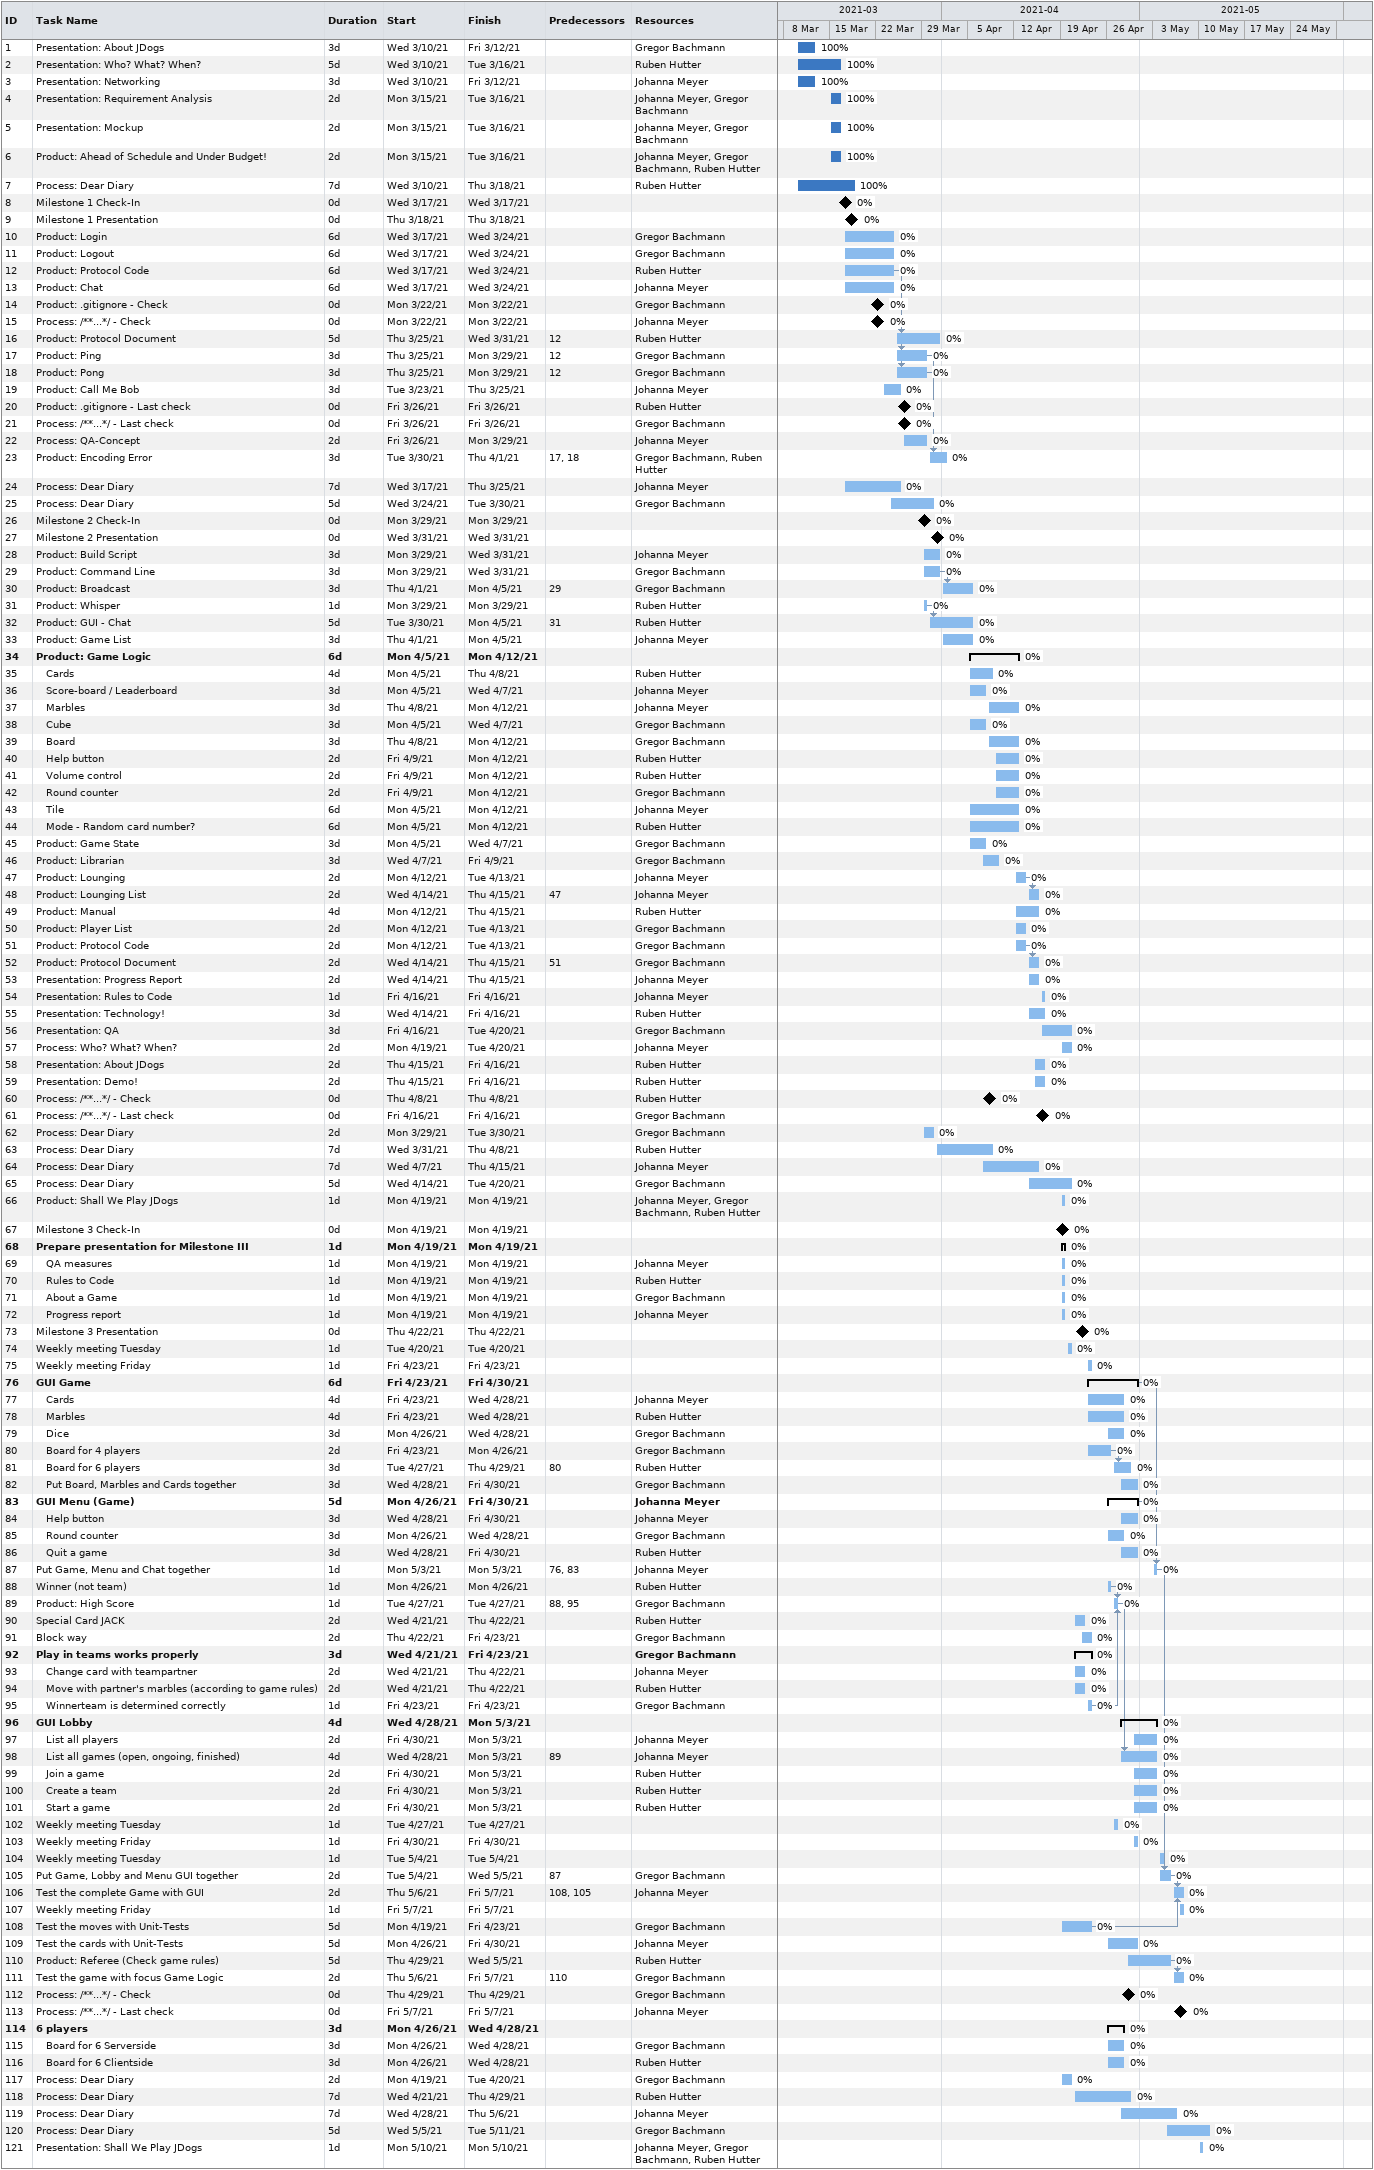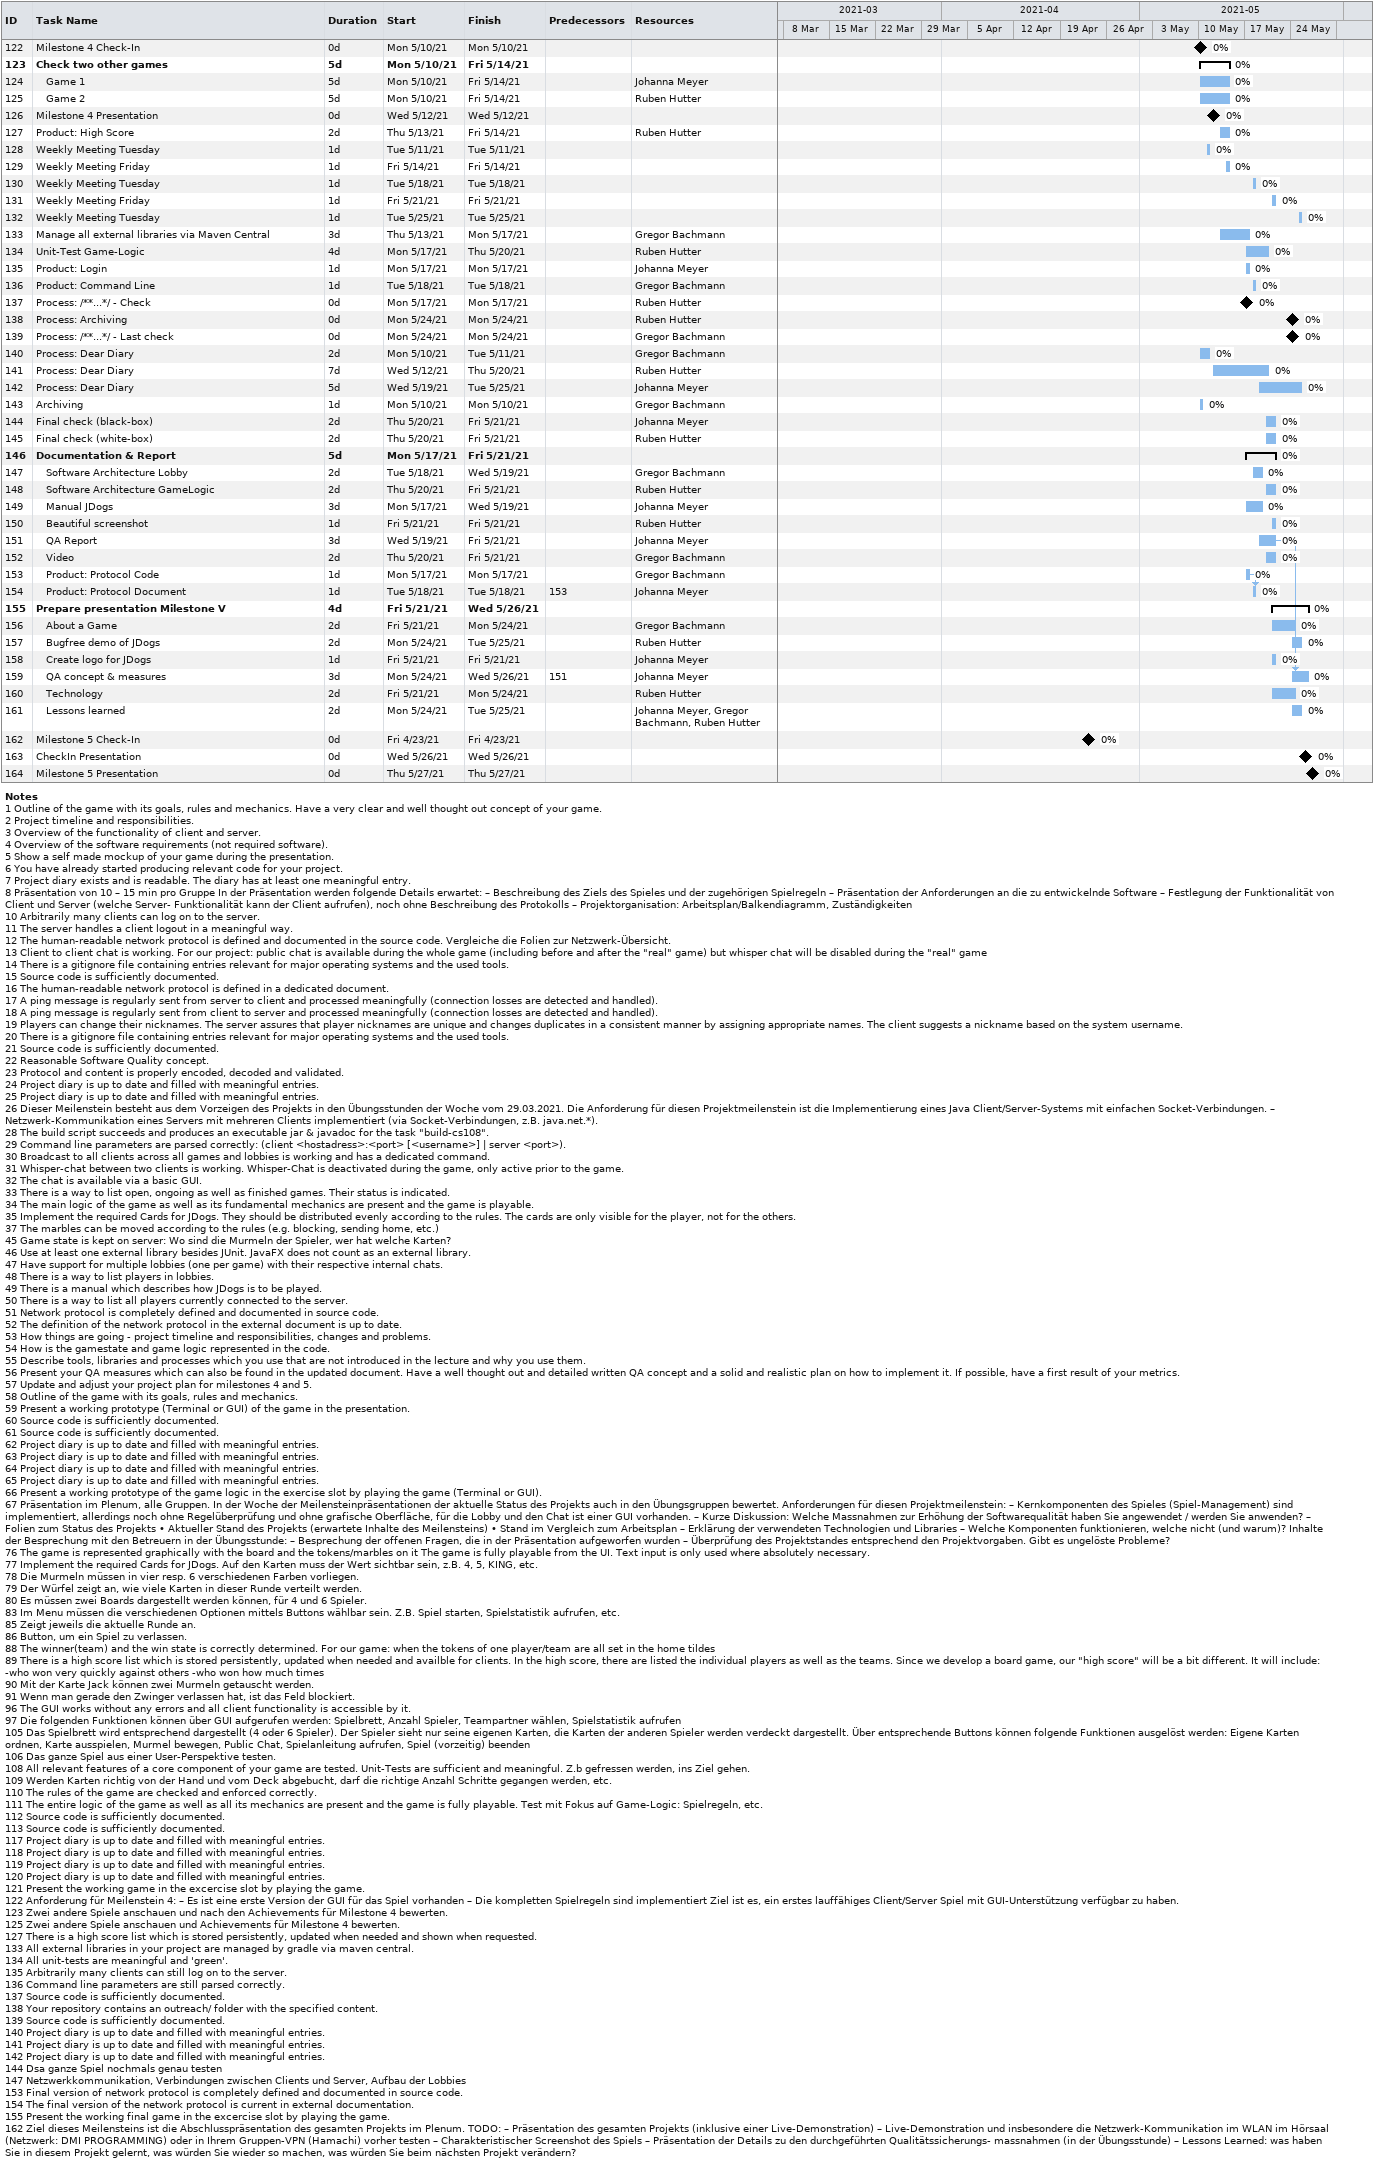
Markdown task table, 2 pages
| ID | Level | Task | Duration | Start | Finish | Predecessors | Resources | % complete |
|---|---|---|---|---|---|---|---|---|
| 1 | 1 | Presentation: About JDogs | 3d | 2021-03-10 | 2021-03-12 |  | Gregor Bachmann | 100 |
| 2 | 1 | Presentation: Who? What? When? | 5d | 2021-03-10 | 2021-03-16 |  | Ruben Hutter | 100 |
| 3 | 1 | Presentation: Networking | 3d | 2021-03-10 | 2021-03-12 |  | Johanna Meyer | 100 |
| 4 | 1 | Presentation: Requirement Analysis | 2d | 2021-03-15 | 2021-03-16 |  | Johanna Meyer, Gregor Bachmann | 100 |
| 5 | 1 | Presentation: Mockup | 2d | 2021-03-15 | 2021-03-16 |  | Johanna Meyer, Gregor Bachmann | 100 |
| 6 | 1 | Product: Ahead of Schedule and Under Budget! | 2d | 2021-03-15 | 2021-03-16 |  | Johanna Meyer, Gregor Bachmann, Ruben Hutter | 100 |
| 7 | 1 | Process: Dear Diary | 7d | 2021-03-10 | 2021-03-18 |  | Ruben Hutter | 100 |
| 8 | 1 | Milestone 1 Check-In | 0d | 2021-03-17 | 2021-03-17 |  |  | 0 |
| 9 | 1 | Milestone 1 Presentation | 0d | 2021-03-18 | 2021-03-18 |  |  | 0 |
| 10 | 1 | Product: Login | 6d | 2021-03-17 | 2021-03-24 |  | Gregor Bachmann | 0 |
| 11 | 1 | Product: Logout | 6d | 2021-03-17 | 2021-03-24 |  | Gregor Bachmann | 0 |
| 12 | 1 | Product: Protocol Code | 6d | 2021-03-17 | 2021-03-24 |  | Ruben Hutter | 0 |
| 13 | 1 | Product: Chat | 6d | 2021-03-17 | 2021-03-24 |  | Johanna Meyer | 0 |
| 14 | 1 | Product: .gitignore - Check | 0d | 2021-03-22 | 2021-03-22 |  | Gregor Bachmann | 0 |
| 15 | 1 | Process: /**...*/ - Check | 0d | 2021-03-22 | 2021-03-22 |  | Johanna Meyer | 0 |
| 16 | 1 | Product: Protocol Document | 5d | 2021-03-25 | 2021-03-31 | 12 | Ruben Hutter | 0 |
| 17 | 1 | Product: Ping | 3d | 2021-03-25 | 2021-03-29 | 12 | Gregor Bachmann | 0 |
| 18 | 1 | Product: Pong | 3d | 2021-03-25 | 2021-03-29 | 12 | Gregor Bachmann | 0 |
| 19 | 1 | Product: Call Me Bob | 3d | 2021-03-23 | 2021-03-25 |  | Johanna Meyer | 0 |
| 20 | 1 | Product: .gitignore - Last check | 0d | 2021-03-26 | 2021-03-26 |  | Ruben Hutter | 0 |
| 21 | 1 | Process: /**...*/ - Last check | 0d | 2021-03-26 | 2021-03-26 |  | Gregor Bachmann | 0 |
| 22 | 1 | Process: QA-Concept | 2d | 2021-03-26 | 2021-03-29 |  | Johanna Meyer | 0 |
| 23 | 1 | Product: Encoding Error | 3d | 2021-03-30 | 2021-04-01 | 17, 18 | Gregor Bachmann, Ruben Hutter | 0 |
| 24 | 1 | Process: Dear Diary | 7d | 2021-03-17 | 2021-03-25 |  | Johanna Meyer | 0 |
| 25 | 1 | Process: Dear Diary | 5d | 2021-03-24 | 2021-03-30 |  | Gregor Bachmann | 0 |
| 26 | 1 | Milestone 2 Check-In | 0d | 2021-03-29 | 2021-03-29 |  |  | 0 |
| 27 | 1 | Milestone 2 Presentation | 0d | 2021-03-31 | 2021-03-31 |  |  | 0 |
| 28 | 1 | Product: Build Script | 3d | 2021-03-29 | 2021-03-31 |  | Johanna Meyer | 0 |
| 29 | 1 | Product: Command Line | 3d | 2021-03-29 | 2021-03-31 |  | Gregor Bachmann | 0 |
| 30 | 1 | Product: Broadcast | 3d | 2021-04-01 | 2021-04-05 | 29 | Gregor Bachmann | 0 |
| 31 | 1 | Product: Whisper | 1d | 2021-03-29 | 2021-03-29 |  | Ruben Hutter | 0 |
| 32 | 1 | Product: GUI - Chat | 5d | 2021-03-30 | 2021-04-05 | 31 | Ruben Hutter | 0 |
| 33 | 1 | Product: Game List | 3d | 2021-04-01 | 2021-04-05 |  | Johanna Meyer | 0 |
| 34 | 1 | **Product: Game Logic** | 6d | 2021-04-05 | 2021-04-12 |  |  | 0 |
| 35 | 2 | Cards | 4d | 2021-04-05 | 2021-04-08 |  | Ruben Hutter | 0 |
| 36 | 2 | Score-board / Leaderboard | 3d | 2021-04-05 | 2021-04-07 |  | Johanna Meyer | 0 |
| 37 | 2 | Marbles | 3d | 2021-04-08 | 2021-04-12 |  | Johanna Meyer | 0 |
| 38 | 2 | Cube | 3d | 2021-04-05 | 2021-04-07 |  | Gregor Bachmann | 0 |
| 39 | 2 | Board | 3d | 2021-04-08 | 2021-04-12 |  | Gregor Bachmann | 0 |
| 40 | 2 | Help button | 2d | 2021-04-09 | 2021-04-12 |  | Ruben Hutter | 0 |
| 41 | 2 | Volume control | 2d | 2021-04-09 | 2021-04-12 |  | Ruben Hutter | 0 |
| 42 | 2 | Round counter | 2d | 2021-04-09 | 2021-04-12 |  | Gregor Bachmann | 0 |
| 43 | 2 | Tile | 6d | 2021-04-05 | 2021-04-12 |  | Johanna Meyer | 0 |
| 44 | 2 | Mode - Random card number? | 6d | 2021-04-05 | 2021-04-12 |  | Ruben Hutter | 0 |
| 45 | 1 | Product: Game State | 3d | 2021-04-05 | 2021-04-07 |  | Gregor Bachmann | 0 |
| 46 | 1 | Product: Librarian | 3d | 2021-04-07 | 2021-04-09 |  | Gregor Bachmann | 0 |
| 47 | 1 | Product: Lounging | 2d | 2021-04-12 | 2021-04-13 |  | Johanna Meyer | 0 |
| 48 | 1 | Product: Lounging List | 2d | 2021-04-14 | 2021-04-15 | 47 | Johanna Meyer | 0 |
| 49 | 1 | Product: Manual | 4d | 2021-04-12 | 2021-04-15 |  | Ruben Hutter | 0 |
| 50 | 1 | Product: Player List | 2d | 2021-04-12 | 2021-04-13 |  | Gregor Bachmann | 0 |
| 51 | 1 | Product: Protocol Code | 2d | 2021-04-12 | 2021-04-13 |  | Gregor Bachmann | 0 |
| 52 | 1 | Product: Protocol Document | 2d | 2021-04-14 | 2021-04-15 | 51 | Gregor Bachmann | 0 |
| 53 | 1 | Presentation: Progress Report | 2d | 2021-04-14 | 2021-04-15 |  | Johanna Meyer | 0 |
| 54 | 1 | Presentation: Rules to Code | 1d | 2021-04-16 | 2021-04-16 |  | Johanna Meyer | 0 |
| 55 | 1 | Presentation: Technology! | 3d | 2021-04-14 | 2021-04-16 |  | Ruben Hutter | 0 |
| 56 | 1 | Presentation: QA | 3d | 2021-04-16 | 2021-04-20 |  | Gregor Bachmann | 0 |
| 57 | 1 | Process: Who? What? When? | 2d | 2021-04-19 | 2021-04-20 |  | Johanna Meyer | 0 |
| 58 | 1 | Presentation: About JDogs | 2d | 2021-04-15 | 2021-04-16 |  | Ruben Hutter | 0 |
| 59 | 1 | Presentation: Demo! | 2d | 2021-04-15 | 2021-04-16 |  | Ruben Hutter | 0 |
| 60 | 1 | Process: /**...*/ - Check | 0d | 2021-04-08 | 2021-04-08 |  | Ruben Hutter | 0 |
| 61 | 1 | Process: /**...*/ - Last check | 0d | 2021-04-16 | 2021-04-16 |  | Gregor Bachmann | 0 |
| 62 | 1 | Process: Dear Diary | 2d | 2021-03-29 | 2021-03-30 |  | Gregor Bachmann | 0 |
| 63 | 1 | Process: Dear Diary | 7d | 2021-03-31 | 2021-04-08 |  | Ruben Hutter | 0 |
| 64 | 1 | Process: Dear Diary | 7d | 2021-04-07 | 2021-04-15 |  | Johanna Meyer | 0 |
| 65 | 1 | Process: Dear Diary | 5d | 2021-04-14 | 2021-04-20 |  | Gregor Bachmann | 0 |
| 66 | 1 | Product: Shall We Play JDogs | 1d | 2021-04-19 | 2021-04-19 |  | Johanna Meyer, Gregor Bachmann, Ruben Hutter | 0 |
| 67 | 1 | Milestone 3 Check-In | 0d | 2021-04-19 | 2021-04-19 |  |  | 0 |
| 68 | 1 | **Prepare presentation for Milestone III** | 1d | 2021-04-19 | 2021-04-19 |  |  | 0 |
| 69 | 2 | QA measures | 1d | 2021-04-19 | 2021-04-19 |  | Johanna Meyer | 0 |
| 70 | 2 | Rules to Code | 1d | 2021-04-19 | 2021-04-19 |  | Ruben Hutter | 0 |
| 71 | 2 | About a Game | 1d | 2021-04-19 | 2021-04-19 |  | Gregor Bachmann | 0 |
| 72 | 2 | Progress report | 1d | 2021-04-19 | 2021-04-19 |  | Johanna Meyer | 0 |
| 73 | 1 | Milestone 3 Presentation | 0d | 2021-04-22 | 2021-04-22 |  |  | 0 |
| 74 | 1 | Weekly meeting Tuesday | 1d | 2021-04-20 | 2021-04-20 |  |  | 0 |
| 75 | 1 | Weekly meeting Friday | 1d | 2021-04-23 | 2021-04-23 |  |  | 0 |
| 76 | 1 | **GUI Game** | 6d | 2021-04-23 | 2021-04-30 |  |  | 0 |
| 77 | 2 | Cards | 4d | 2021-04-23 | 2021-04-28 |  | Johanna Meyer | 0 |
| 78 | 2 | Marbles | 4d | 2021-04-23 | 2021-04-28 |  | Ruben Hutter | 0 |
| 79 | 2 | Dice | 3d | 2021-04-26 | 2021-04-28 |  | Gregor Bachmann | 0 |
| 80 | 2 | Board for 4 players | 2d | 2021-04-23 | 2021-04-26 |  | Gregor Bachmann | 0 |
| 81 | 2 | Board for 6 players | 3d | 2021-04-27 | 2021-04-29 | 80 | Ruben Hutter | 0 |
| 82 | 2 | Put Board, Marbles and Cards together | 3d | 2021-04-28 | 2021-04-30 |  | Gregor Bachmann | 0 |
| 83 | 1 | **GUI Menu (Game)** | 5d | 2021-04-26 | 2021-04-30 |  | Johanna Meyer | 0 |
| 84 | 2 | Help button | 3d | 2021-04-28 | 2021-04-30 |  | Johanna Meyer | 0 |
| 85 | 2 | Round counter | 3d | 2021-04-26 | 2021-04-28 |  | Gregor Bachmann | 0 |
| 86 | 2 | Quit a game | 3d | 2021-04-28 | 2021-04-30 |  | Ruben Hutter | 0 |
| 87 | 1 | Put Game, Menu and Chat together | 1d | 2021-05-03 | 2021-05-03 | 76, 83 | Johanna Meyer | 0 |
| 88 | 1 | Winner (not team) | 1d | 2021-04-26 | 2021-04-26 |  | Ruben Hutter | 0 |
| 89 | 1 | Product: High Score | 1d | 2021-04-27 | 2021-04-27 | 88, 95 | Gregor Bachmann | 0 |
| 90 | 1 | Special Card JACK | 2d | 2021-04-21 | 2021-04-22 |  | Ruben Hutter | 0 |
| 91 | 1 | Block way | 2d | 2021-04-22 | 2021-04-23 |  | Gregor Bachmann | 0 |
| 92 | 1 | **Play in teams works properly** | 3d | 2021-04-21 | 2021-04-23 |  | Gregor Bachmann | 0 |
| 93 | 2 | Change card with teampartner | 2d | 2021-04-21 | 2021-04-22 |  | Johanna Meyer | 0 |
| 94 | 2 | Move with partner's marbles (according to game rules) | 2d | 2021-04-21 | 2021-04-22 |  | Ruben Hutter | 0 |
| 95 | 2 | Winnerteam is determined correctly | 1d | 2021-04-23 | 2021-04-23 |  | Gregor Bachmann | 0 |
| 96 | 1 | **GUI Lobby** | 4d | 2021-04-28 | 2021-05-03 |  |  | 0 |
| 97 | 2 | List all players | 2d | 2021-04-30 | 2021-05-03 |  | Johanna Meyer | 0 |
| 98 | 2 | List all games (open, ongoing, finished) | 4d | 2021-04-28 | 2021-05-03 | 89 | Johanna Meyer | 0 |
| 99 | 2 | Join a game | 2d | 2021-04-30 | 2021-05-03 |  | Ruben Hutter | 0 |
| 100 | 2 | Create a team | 2d | 2021-04-30 | 2021-05-03 |  | Ruben Hutter | 0 |
| 101 | 2 | Start a game | 2d | 2021-04-30 | 2021-05-03 |  | Ruben Hutter | 0 |
| 102 | 1 | Weekly meeting Tuesday | 1d | 2021-04-27 | 2021-04-27 |  |  | 0 |
| 103 | 1 | Weekly meeting Friday | 1d | 2021-04-30 | 2021-04-30 |  |  | 0 |
| 104 | 1 | Weekly meeting Tuesday | 1d | 2021-05-04 | 2021-05-04 |  |  | 0 |
| 105 | 1 | Put Game, Lobby and Menu GUI together | 2d | 2021-05-04 | 2021-05-05 | 87 | Gregor Bachmann | 0 |
| 106 | 1 | Test the complete Game with GUI | 2d | 2021-05-06 | 2021-05-07 | 108, 105 | Johanna Meyer | 0 |
| 107 | 1 | Weekly meeting Friday | 1d | 2021-05-07 | 2021-05-07 |  |  | 0 |
| 108 | 1 | Test the moves with Unit-Tests | 5d | 2021-04-19 | 2021-04-23 |  | Gregor Bachmann | 0 |
| 109 | 1 | Test the cards with Unit-Tests | 5d | 2021-04-26 | 2021-04-30 |  | Johanna Meyer | 0 |
| 110 | 1 | Product: Referee (Check game rules) | 5d | 2021-04-29 | 2021-05-05 |  | Ruben Hutter | 0 |
| 111 | 1 | Test the game with focus Game Logic | 2d | 2021-05-06 | 2021-05-07 | 110 | Gregor Bachmann | 0 |
| 112 | 1 | Process: /**...*/ - Check | 0d | 2021-04-29 | 2021-04-29 |  | Gregor Bachmann | 0 |
| 113 | 1 | Process: /**...*/ - Last check | 0d | 2021-05-07 | 2021-05-07 |  | Johanna Meyer | 0 |
| 114 | 1 | **6 players** | 3d | 2021-04-26 | 2021-04-28 |  |  | 0 |
| 115 | 2 | Board for 6 Serverside | 3d | 2021-04-26 | 2021-04-28 |  | Gregor Bachmann | 0 |
| 116 | 2 | Board for 6 Clientside | 3d | 2021-04-26 | 2021-04-28 |  | Ruben Hutter | 0 |
| 117 | 1 | Process: Dear Diary | 2d | 2021-04-19 | 2021-04-20 |  | Gregor Bachmann | 0 |
| 118 | 1 | Process: Dear Diary | 7d | 2021-04-21 | 2021-04-29 |  | Ruben Hutter | 0 |
| 119 | 1 | Process: Dear Diary | 7d | 2021-04-28 | 2021-05-06 |  | Johanna Meyer | 0 |
| 120 | 1 | Process: Dear Diary | 5d | 2021-05-05 | 2021-05-11 |  | Gregor Bachmann | 0 |
| 121 | 1 | Presentation: Shall We Play JDogs | 1d | 2021-05-10 | 2021-05-10 |  | Johanna Meyer, Gregor Bachmann, Ruben Hutter | 0 |
| 122 | 1 | Milestone 4 Check-In | 0d | 2021-05-10 | 2021-05-10 |  |  | 0 |
| 123 | 1 | **Check two other games** | 5d | 2021-05-10 | 2021-05-14 |  |  | 0 |
| 124 | 2 | Game 1 | 5d | 2021-05-10 | 2021-05-14 |  | Johanna Meyer | 0 |
| 125 | 2 | Game 2 | 5d | 2021-05-10 | 2021-05-14 |  | Ruben Hutter | 0 |
| 126 | 1 | Milestone 4 Presentation | 0d | 2021-05-12 | 2021-05-12 |  |  | 0 |
| 127 | 1 | Product: High Score | 2d | 2021-05-13 | 2021-05-14 |  | Ruben Hutter | 0 |
| 128 | 1 | Weekly Meeting Tuesday | 1d | 2021-05-11 | 2021-05-11 |  |  | 0 |
| 129 | 1 | Weekly Meeting Friday | 1d | 2021-05-14 | 2021-05-14 |  |  | 0 |
| 130 | 1 | Weekly Meeting Tuesday | 1d | 2021-05-18 | 2021-05-18 |  |  | 0 |
| 131 | 1 | Weekly Meeting Friday | 1d | 2021-05-21 | 2021-05-21 |  |  | 0 |
| 132 | 1 | Weekly Meeting Tuesday | 1d | 2021-05-25 | 2021-05-25 |  |  | 0 |
| 133 | 1 | Manage all external libraries via Maven Central | 3d | 2021-05-13 | 2021-05-17 |  | Gregor Bachmann | 0 |
| 134 | 1 | Unit-Test Game-Logic | 4d | 2021-05-17 | 2021-05-20 |  | Ruben Hutter | 0 |
| 135 | 1 | Product: Login | 1d | 2021-05-17 | 2021-05-17 |  | Johanna Meyer | 0 |
| 136 | 1 | Product: Command Line | 1d | 2021-05-18 | 2021-05-18 |  | Gregor Bachmann | 0 |
| 137 | 1 | Process: /**...*/ - Check | 0d | 2021-05-17 | 2021-05-17 |  | Ruben Hutter | 0 |
| 138 | 1 | Process: Archiving | 0d | 2021-05-24 | 2021-05-24 |  | Ruben Hutter | 0 |
| 139 | 1 | Process: /**...*/ - Last check | 0d | 2021-05-24 | 2021-05-24 |  | Gregor Bachmann | 0 |
| 140 | 1 | Process: Dear Diary | 2d | 2021-05-10 | 2021-05-11 |  | Gregor Bachmann | 0 |
| 141 | 1 | Process: Dear Diary | 7d | 2021-05-12 | 2021-05-20 |  | Ruben Hutter | 0 |
| 142 | 1 | Process: Dear Diary | 5d | 2021-05-19 | 2021-05-25 |  | Johanna Meyer | 0 |
| 143 | 1 | Archiving | 1d | 2021-05-10 | 2021-05-10 |  | Gregor Bachmann | 0 |
| 144 | 1 | Final check (black-box) | 2d | 2021-05-20 | 2021-05-21 |  | Johanna Meyer | 0 |
| 145 | 1 | Final check (white-box) | 2d | 2021-05-20 | 2021-05-21 |  | Ruben Hutter | 0 |
| 146 | 1 | **Documentation & Report** | 5d | 2021-05-17 | 2021-05-21 |  |  | 0 |
| 147 | 2 | Software Architecture Lobby | 2d | 2021-05-18 | 2021-05-19 |  | Gregor Bachmann | 0 |
| 148 | 2 | Software Architecture GameLogic | 2d | 2021-05-20 | 2021-05-21 |  | Ruben Hutter | 0 |
| 149 | 2 | Manual JDogs | 3d | 2021-05-17 | 2021-05-19 |  | Johanna Meyer | 0 |
| 150 | 2 | Beautiful screenshot | 1d | 2021-05-21 | 2021-05-21 |  | Ruben Hutter | 0 |
| 151 | 2 | QA Report | 3d | 2021-05-19 | 2021-05-21 |  | Johanna Meyer | 0 |
| 152 | 2 | Video | 2d | 2021-05-20 | 2021-05-21 |  | Gregor Bachmann | 0 |
| 153 | 2 | Product: Protocol Code | 1d | 2021-05-17 | 2021-05-17 |  | Gregor Bachmann | 0 |
| 154 | 2 | Product: Protocol Document | 1d | 2021-05-18 | 2021-05-18 | 153 | Johanna Meyer | 0 |
| 155 | 1 | **Prepare presentation Milestone V** | 4d | 2021-05-21 | 2021-05-26 |  |  | 0 |
| 156 | 2 | About a Game | 2d | 2021-05-21 | 2021-05-24 |  | Gregor Bachmann | 0 |
| 157 | 2 | Bugfree demo of JDogs | 2d | 2021-05-24 | 2021-05-25 |  | Ruben Hutter | 0 |
| 158 | 2 | Create logo for JDogs | 1d | 2021-05-21 | 2021-05-21 |  | Johanna Meyer | 0 |
| 159 | 2 | QA concept & measures | 3d | 2021-05-24 | 2021-05-26 | 151 | Johanna Meyer | 0 |
| 160 | 2 | Technology | 2d | 2021-05-21 | 2021-05-24 |  | Ruben Hutter | 0 |
| 161 | 2 | Lessons learned | 2d | 2021-05-24 | 2021-05-25 |  | Johanna Meyer, Gregor Bachmann, Ruben Hutter | 0 |
| 162 | 1 | Milestone 5 Check-In | 0d | 2021-04-23 | 2021-04-23 |  |  | 0 |
| 163 | 1 | CheckIn Presentation | 0d | 2021-05-26 | 2021-05-26 |  |  | 0 |
| 164 | 1 | Milestone 5 Presentation | 0d | 2021-05-27 | 2021-05-27 |  |  | 0 |

Notes
- 1: Outline of the game with its goals, rules and mechanics. Have a very clear and well thought out concept of your game.
- 2: Project timeline and responsibilities.
- 3: Overview of the functionality of client and server.
- 4: Overview of the software requirements (not required software).
- 5: Show a self made mockup of your game during the presentation.
- 6: You have already started producing relevant code for your project.
- 7: Project diary exists and is readable. The diary has at least one meaningful entry.
- 8: Präsentation von 10 – 15 min pro Gruppe In der Präsentation werden folgende Details erwartet: – Beschreibung des Ziels des Spieles und der zugehörigen Spielregeln – Präsentation der Anforderungen an die zu entwickelnde Software – Festlegung der Funktionalität von Client und Server (welche Server- Funktionalität kann der Client aufrufen), noch ohne Beschreibung des Protokolls – Projektorganisation: Arbeitsplan/Balkendiagramm, Zuständigkeiten
- 10: Arbitrarily many clients can log on to the server.
- 11: The server handles a client logout in a meaningful way.
- 12: The human-readable network protocol is defined and documented in the source code. Vergleiche die Folien zur Netzwerk-Übersicht.
- 13: Client to client chat is working. For our project: public chat is available during the whole game (including before and after the "real" game) but whisper chat will be disabled during the "real" game
- 14: There is a gitignore file containing entries relevant for major operating systems and the used tools.
- 15: Source code is sufficiently documented.
- 16: The human-readable network protocol is defined in a dedicated document.
- 17: A ping message is regularly sent from server to client and processed meaningfully (connection losses are detected and handled).
- 18: A ping message is regularly sent from client to server and processed meaningfully (connection losses are detected and handled).
- 19: Players can change their nicknames. The server assures that player nicknames are unique and changes duplicates in a consistent manner by assigning appropriate names. The client suggests a nickname based on the system username.
- 20: There is a gitignore file containing entries relevant for major operating systems and the used tools.
- 21: Source code is sufficiently documented.
- 22: Reasonable Software Quality concept.
- 23: Protocol and content is properly encoded, decoded and validated.
- 24: Project diary is up to date and filled with meaningful entries.
- 25: Project diary is up to date and filled with meaningful entries.
- 26: Dieser Meilenstein besteht aus dem Vorzeigen des Projekts in den Übungsstunden der Woche vom 29.03.2021. Die Anforderung für diesen Projektmeilenstein ist die Implementierung eines Java Client/Server-Systems mit einfachen Socket-Verbindungen. – Netzwerk-Kommunikation eines Servers mit mehreren Clients implementiert (via Socket-Verbindungen, z.B. java.net.*).
- 28: The build script succeeds and produces an executable jar & javadoc for the task "build-cs108".
- 29: Command line parameters are parsed correctly: (client <hostadress>:<port> [<username>] | server <port>).
- 30: Broadcast to all clients across all games and lobbies is working and has a dedicated command.
- 31: Whisper-chat between two clients is working. Whisper-Chat is deactivated during the game, only active prior to the game.
- 32: The chat is available via a basic GUI.
- 33: There is a way to list open, ongoing as well as finished games. Their status is indicated.
- 34: The main logic of the game as well as its fundamental mechanics are present and the game is playable.
- 35: Implement the required Cards for JDogs. They should be distributed evenly according to the rules. The cards are only visible for the player, not for the others.
- 37: The marbles can be moved according to the rules (e.g. blocking, sending home, etc.)
- 45: Game state is kept on server: Wo sind die Murmeln der Spieler, wer hat welche Karten?
- 46: Use at least one external library besides JUnit. JavaFX does not count as an external library.
- 47: Have support for multiple lobbies (one per game) with their respective internal chats.
- 48: There is a way to list players in lobbies.
- 49: There is a manual which describes how JDogs is to be played.
- 50: There is a way to list all players currently connected to the server.
- 51: Network protocol is completely defined and documented in source code.
- 52: The definition of the network protocol in the external document is up to date.
- 53: How things are going - project timeline and responsibilities, changes and problems.
- 54: How is the gamestate and game logic represented in the code.
- 55: Describe tools, libraries and processes which you use that are not introduced in the lecture and why you use them.
- 56: Present your QA measures which can also be found in the updated document. Have a well thought out and detailed written QA concept and a solid and realistic plan on how to implement it. If possible, have a first result of your metrics.
- 57: Update and adjust your project plan for milestones 4 and 5.
- 58: Outline of the game with its goals, rules and mechanics.
- 59: Present a working prototype (Terminal or GUI) of the game in the presentation.
- 60: Source code is sufficiently documented.
- 61: Source code is sufficiently documented.
- 62: Project diary is up to date and filled with meaningful entries.
- 63: Project diary is up to date and filled with meaningful entries.
- 64: Project diary is up to date and filled with meaningful entries.
- 65: Project diary is up to date and filled with meaningful entries.
- 66: Present a working prototype of the game logic in the exercise slot by playing the game (Terminal or GUI).
- 67: Präsentation im Plenum, alle Gruppen. In der Woche der Meilensteinpräsentationen der aktuelle Status des Projekts auch in den Übungsgruppen bewertet. Anforderungen für diesen Projektmeilenstein: – Kernkomponenten des Spieles (Spiel-Management) sind implementiert, allerdings noch ohne Regelüberprüfung und ohne grafische Oberfläche, für die Lobby und den Chat ist einer GUI vorhanden. – Kurze Diskussion: Welche Massnahmen zur Erhöhung der Softwarequalität haben Sie angewendet / werden Sie anwenden? – Folien zum Status des Projekts • Aktueller Stand des Projekts (erwartete Inhalte des Meilensteins) • Stand im Vergleich zum Arbeitsplan – Erklärung der verwendeten Technologien und Libraries – Welche Komponenten funktionieren, welche nicht (und warum)? Inhalte der Besprechung mit den Betreuern in der Übungsstunde: – Besprechung der offenen Fragen, die in der Präsentation aufgeworfen wurden – Überprüfung des Projektstandes entsprechend den Projektvorgaben. Gibt es ungelöste Probleme?
- 76: The game is represented graphically with the board and the tokens/marbles on it The game is fully playable from the UI. Text input is only used where absolutely necessary.
- 77: Implement the required Cards for JDogs. Auf den Karten muss der Wert sichtbar sein, z.B. 4, 5, KING, etc.
- 78: Die Murmeln müssen in vier resp. 6 verschiedenen Farben vorliegen.
- 79: Der Würfel zeigt an, wie viele Karten in dieser Runde verteilt werden.
- 80: Es müssen zwei Boards dargestellt werden können, für 4 und 6 Spieler.
- 83: Im Menu müssen die verschiedenen Optionen mittels Buttons wählbar sein. Z.B. Spiel starten, Spielstatistik aufrufen, etc.
- 85: Zeigt jeweils die aktuelle Runde an.
- 86: Button, um ein Spiel zu verlassen.
- 88: The winner(team) and the win state is correctly determined. For our game: when the tokens of one player/team are all set in the home tildes
- 89: There is a high score list which is stored persistently, updated when needed and availble for clients. In the high score, there are listed the individual players as well as the teams. Since we develop a board game, our "high score" will be a bit different. It will include: -who won very quickly against others -who won how much times
- 90: Mit der Karte Jack können zwei Murmeln getauscht werden.
- 91: Wenn man gerade den Zwinger verlassen hat, ist das Feld blockiert.
- 96: The GUI works without any errors and all client functionality is accessible by it.
- 97: Die folgenden Funktionen können über GUI aufgerufen werden: Spielbrett, Anzahl Spieler, Teampartner wählen, Spielstatistik aufrufen
- 105: Das Spielbrett wird entsprechend dargestellt (4 oder 6 Spieler). Der Spieler sieht nur seine eigenen Karten, die Karten der anderen Spieler werden verdeckt dargestellt. Über entsprechende Buttons können folgende Funktionen ausgelöst werden: Eigene Karten ordnen, Karte ausspielen, Murmel bewegen, Public Chat, Spielanleitung aufrufen, Spiel (vorzeitig) beenden
- 106: Das ganze Spiel aus einer User-Perspektive testen.
- 108: All relevant features of a core component of your game are tested. Unit-Tests are sufficient and meaningful. Z.b gefressen werden, ins Ziel gehen.
- 109: Werden Karten richtig von der Hand und vom Deck abgebucht, darf die richtige Anzahl Schritte gegangen werden, etc.
- 110: The rules of the game are checked and enforced correctly.
- 111: The entire logic of the game as well as all its mechanics are present and the game is fully playable. Test mit Fokus auf Game-Logic: Spielregeln, etc.
- 112: Source code is sufficiently documented.
- 113: Source code is sufficiently documented.
- 117: Project diary is up to date and filled with meaningful entries.
- 118: Project diary is up to date and filled with meaningful entries.
- 119: Project diary is up to date and filled with meaningful entries.
- 120: Project diary is up to date and filled with meaningful entries.
- 121: Present the working game in the excercise slot by playing the game.
- 122: Anforderung für Meilenstein 4: – Es ist eine erste Version der GUI für das Spiel vorhanden – Die kompletten Spielregeln sind implementiert Ziel ist es, ein erstes lauffähiges Client/Server Spiel mit GUI-Unterstützung verfügbar zu haben.
- 123: Zwei andere Spiele anschauen und nach den Achievements für Milestone 4 bewerten.
- 125: Zwei andere Spiele anschauen und Achievements für Milestone 4 bewerten.
- 127: There is a high score list which is stored persistently, updated when needed and shown when requested.
- 133: All external libraries in your project are managed by gradle via maven central.
- 134: All unit-tests are meaningful and 'green'.
- 135: Arbitrarily many clients can still log on to the server.
- 136: Command line parameters are still parsed correctly.
- 137: Source code is sufficiently documented.
- 138: Your repository contains an outreach/ folder with the specified content.
- 139: Source code is sufficiently documented.
- 140: Project diary is up to date and filled with meaningful entries.
- 141: Project diary is up to date and filled with meaningful entries.
- 142: Project diary is up to date and filled with meaningful entries.
- 144: Dsa ganze Spiel nochmals genau testen
- 147: Netzwerkkommunikation, Verbindungen zwischen Clients und Server, Aufbau der Lobbies
- 153: Final version of network protocol is completely defined and documented in source code.
- 154: The final version of the network protocol is current in external documentation.
- 155: Present the working final game in the excercise slot by playing the game.
- 162: Ziel dieses Meilensteins ist die Abschlusspräsentation des gesamten Projekts im Plenum. TODO: – Präsentation des gesamten Projekts (inklusive einer Live-Demonstration) – Live-Demonstration und insbesondere die Netzwerk-Kommunikation im WLAN im Hörsaal (Netzwerk: DMI PROGRAMMING) oder in Ihrem Gruppen-VPN (Hamachi) vorher testen – Charakteristischer Screenshot des Spiels – Präsentation der Details zu den durchgeführten Qualitätssicherungs- massnahmen (in der Übungsstunde) – Lessons Learned: was haben Sie in diesem Projekt gelernt, was würden Sie wieder so machen, was würden Sie beim nächsten Projekt verändern?
